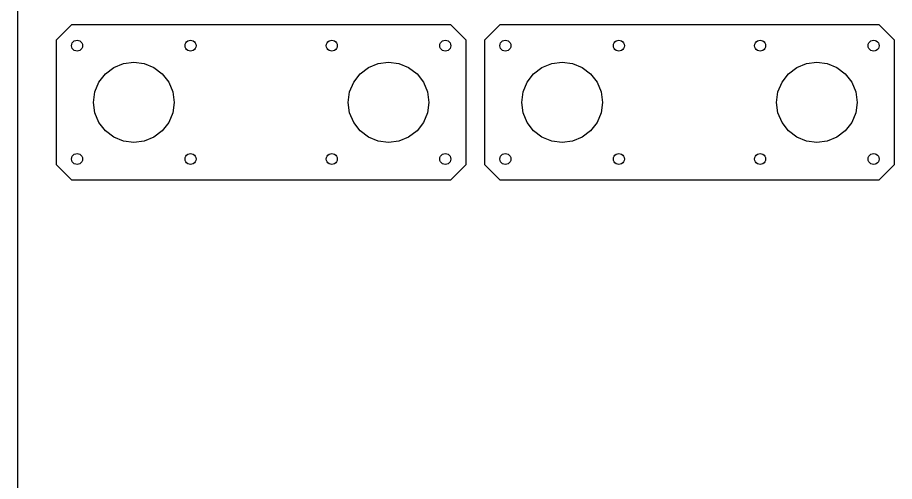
# Model space of a CAD drawing. Extents: x -40 to 860, y 223 to 823.
# Drawn here: x -39.8 to 199.8, y 522.9 to 649.8 of the extents above; entities that cross this region are included whole.
import ezdxf

# ---------------------------------------------------------------- set-up
doc = ezdxf.new("R2010")
doc.units = 0
doc.header["$MEASUREMENT"] = 0
doc.layers.add('Component#2', color=7, linetype='Continuous')

msp = doc.modelspace()

# ---------------------------------------------------------------- linework, layer by layer
at = {"color": 1}
msp.add_line((-39.78, 822.9), (-39.78, 222.9), dxfattribs=at)
at = {"layer": 'Component#2', "color": 2}
for points in [[(78.59, 647.82, 0), (-25.01, 647.82, 0), (-29.21, 643.62, 0), (-29.21, 609.62, 0), (-25.01, 605.42, 0), (78.59, 605.42, 0), (82.79, 609.62, 0), (82.79, 643.62, 0), (78.59, 647.82, 0)], [(195.62, 647.82, 0), (92.02, 647.82, 0), (87.82, 643.62, 0), (87.82, 609.62, 0), (92.02, 605.42, 0), (195.62, 605.42, 0), (199.82, 609.62, 0), (199.82, 643.62, 0), (195.62, 647.82, 0)]]:
    msp.add_polyline3d(points, dxfattribs=at)
at = {"layer": 'Component#2'}
for points in [[(-22.76, 640.83, 0), (-23.12, 640.68, 0), (-23.51, 640.62, 0), (-23.89, 640.68, 0), (-24.26, 640.83, 0), (-24.57, 641.06, 0), (-24.81, 641.37, 0), (-24.96, 641.74, 0), (-25.01, 642.12, 0), (-24.96, 642.51, 0), (-24.81, 642.87, 0), (-24.57, 643.18, 0), (-24.26, 643.42, 0), (-23.89, 643.57, 0), (-23.51, 643.62, 0), (-23.12, 643.57, 0), (-22.76, 643.42, 0), (-22.45, 643.18, 0), (-22.21, 642.87, 0), (-22.06, 642.51, 0), (-22.01, 642.12, 0), (-22.06, 641.74, 0), (-22.21, 641.37, 0), (-22.45, 641.06, 0), (-22.76, 640.83, 0)], [(8.24, 640.83, 0), (7.88, 640.68, 0), (7.49, 640.62, 0), (7.11, 640.68, 0), (6.74, 640.83, 0), (6.43, 641.06, 0), (6.19, 641.37, 0), (6.04, 641.74, 0), (5.99, 642.12, 0), (6.04, 642.51, 0), (6.19, 642.87, 0), (6.43, 643.18, 0), (6.74, 643.42, 0), (7.11, 643.57, 0), (7.49, 643.62, 0), (7.88, 643.57, 0), (8.24, 643.42, 0), (8.55, 643.18, 0), (8.79, 642.87, 0), (8.94, 642.51, 0), (8.99, 642.12, 0), (8.94, 641.74, 0), (8.79, 641.37, 0), (8.55, 641.06, 0), (8.24, 640.83, 0)], [(46.84, 640.83, 0), (46.48, 640.68, 0), (46.09, 640.62, 0), (45.71, 640.68, 0), (45.34, 640.83, 0), (45.03, 641.06, 0), (44.79, 641.37, 0), (44.64, 641.74, 0), (44.59, 642.12, 0), (44.64, 642.51, 0), (44.79, 642.87, 0), (45.03, 643.18, 0), (45.34, 643.42, 0), (45.71, 643.57, 0), (46.09, 643.62, 0), (46.48, 643.57, 0), (46.84, 643.42, 0), (47.15, 643.18, 0), (47.39, 642.87, 0), (47.54, 642.51, 0), (47.59, 642.12, 0), (47.54, 641.74, 0), (47.39, 641.37, 0), (47.15, 641.06, 0), (46.84, 640.83, 0)], [(77.84, 640.83, 0), (77.48, 640.68, 0), (77.09, 640.62, 0), (76.71, 640.68, 0), (76.34, 640.83, 0), (76.03, 641.06, 0), (75.79, 641.37, 0), (75.64, 641.74, 0), (75.59, 642.12, 0), (75.64, 642.51, 0), (75.79, 642.87, 0), (76.03, 643.18, 0), (76.34, 643.42, 0), (76.71, 643.57, 0), (77.09, 643.62, 0), (77.48, 643.57, 0), (77.84, 643.42, 0), (78.15, 643.18, 0), (78.39, 642.87, 0), (78.54, 642.51, 0), (78.59, 642.12, 0), (78.54, 641.74, 0), (78.39, 641.37, 0), (78.15, 641.06, 0), (77.84, 640.83, 0)], [(94.27, 640.83, 0), (93.91, 640.68, 0), (93.52, 640.62, 0), (93.13, 640.68, 0), (92.77, 640.83, 0), (92.46, 641.06, 0), (92.22, 641.37, 0), (92.07, 641.74, 0), (92.02, 642.12, 0), (92.07, 642.51, 0), (92.22, 642.87, 0), (92.46, 643.18, 0), (92.77, 643.42, 0), (93.13, 643.57, 0), (93.52, 643.62, 0), (93.91, 643.57, 0), (94.27, 643.42, 0), (94.58, 643.18, 0), (94.82, 642.87, 0), (94.97, 642.51, 0), (95.02, 642.12, 0), (94.97, 641.74, 0), (94.82, 641.37, 0), (94.58, 641.06, 0), (94.27, 640.83, 0)], [(125.27, 640.83, 0), (124.91, 640.68, 0), (124.52, 640.62, 0), (124.13, 640.68, 0), (123.77, 640.83, 0), (123.46, 641.06, 0), (123.22, 641.37, 0), (123.07, 641.74, 0), (123.02, 642.12, 0), (123.07, 642.51, 0), (123.22, 642.87, 0), (123.46, 643.18, 0), (123.77, 643.42, 0), (124.13, 643.57, 0), (124.52, 643.62, 0), (124.91, 643.57, 0), (125.27, 643.42, 0), (125.58, 643.18, 0), (125.82, 642.87, 0), (125.97, 642.51, 0), (126.02, 642.12, 0), (125.97, 641.74, 0), (125.82, 641.37, 0), (125.58, 641.06, 0), (125.27, 640.83, 0)], [(163.87, 640.83, 0), (163.51, 640.68, 0), (163.12, 640.62, 0), (162.73, 640.68, 0), (162.37, 640.83, 0), (162.06, 641.06, 0), (161.82, 641.37, 0), (161.67, 641.74, 0), (161.62, 642.12, 0), (161.67, 642.51, 0), (161.82, 642.87, 0), (162.06, 643.18, 0), (162.37, 643.42, 0), (162.73, 643.57, 0), (163.12, 643.62, 0), (163.51, 643.57, 0), (163.87, 643.42, 0), (164.18, 643.18, 0), (164.42, 642.87, 0), (164.57, 642.51, 0), (164.62, 642.12, 0), (164.57, 641.74, 0), (164.42, 641.37, 0), (164.18, 641.06, 0), (163.87, 640.83, 0)], [(194.87, 640.83, 0), (194.51, 640.68, 0), (194.12, 640.62, 0), (193.73, 640.68, 0), (193.37, 640.83, 0), (193.06, 641.06, 0), (192.82, 641.37, 0), (192.67, 641.74, 0), (192.62, 642.12, 0), (192.67, 642.51, 0), (192.82, 642.87, 0), (193.06, 643.18, 0), (193.37, 643.42, 0), (193.73, 643.57, 0), (194.12, 643.62, 0), (194.51, 643.57, 0), (194.87, 643.42, 0), (195.18, 643.18, 0), (195.42, 642.87, 0), (195.57, 642.51, 0), (195.62, 642.12, 0), (195.57, 641.74, 0), (195.42, 641.37, 0), (195.18, 641.06, 0), (194.87, 640.83, 0)], [(-0.23, 618.85, 0), (-2.51, 617.1, 0), (-5.16, 616, 0), (-8.01, 615.62, 0), (-10.85, 616, 0), (-13.51, 617.1, 0), (-15.78, 618.85, 0), (-17.53, 621.12, 0), (-18.63, 623.78, 0), (-19.01, 626.62, 0), (-18.63, 629.47, 0), (-17.53, 632.12, 0), (-15.78, 634.4, 0), (-13.51, 636.15, 0), (-10.85, 637.25, 0), (-8.01, 637.62, 0), (-5.16, 637.25, 0), (-2.51, 636.15, 0), (-0.23, 634.4, 0), (1.52, 632.12, 0), (2.62, 629.47, 0), (2.99, 626.62, 0), (2.62, 623.78, 0), (1.52, 621.12, 0), (-0.23, 618.85, 0)], [(69.37, 618.85, 0), (67.09, 617.1, 0), (64.44, 616, 0), (61.59, 615.62, 0), (58.75, 616, 0), (56.09, 617.1, 0), (53.82, 618.85, 0), (52.07, 621.12, 0), (50.97, 623.78, 0), (50.59, 626.62, 0), (50.97, 629.47, 0), (52.07, 632.12, 0), (53.82, 634.4, 0), (56.09, 636.15, 0), (58.75, 637.25, 0), (61.59, 637.62, 0), (64.44, 637.25, 0), (67.09, 636.15, 0), (69.37, 634.4, 0), (71.12, 632.12, 0), (72.22, 629.47, 0), (72.59, 626.62, 0), (72.22, 623.78, 0), (71.12, 621.12, 0), (69.37, 618.85, 0)], [(116.8, 618.85, 0), (114.52, 617.1, 0), (111.87, 616, 0), (109.02, 615.62, 0), (106.18, 616, 0), (103.52, 617.1, 0), (101.24, 618.85, 0), (99.5, 621.12, 0), (98.4, 623.78, 0), (98.02, 626.62, 0), (98.4, 629.47, 0), (99.5, 632.12, 0), (101.24, 634.4, 0), (103.52, 636.15, 0), (106.18, 637.25, 0), (109.02, 637.62, 0), (111.87, 637.25, 0), (114.52, 636.15, 0), (116.8, 634.4, 0), (118.55, 632.12, 0), (119.65, 629.47, 0), (120.02, 626.62, 0), (119.65, 623.78, 0), (118.55, 621.12, 0), (116.8, 618.85, 0)], [(186.4, 618.85, 0), (184.12, 617.1, 0), (181.47, 616, 0), (178.62, 615.62, 0), (175.78, 616, 0), (173.12, 617.1, 0), (170.84, 618.85, 0), (169.1, 621.12, 0), (168, 623.78, 0), (167.62, 626.62, 0), (168, 629.47, 0), (169.1, 632.12, 0), (170.84, 634.4, 0), (173.12, 636.15, 0), (175.78, 637.25, 0), (178.62, 637.62, 0), (181.47, 637.25, 0), (184.12, 636.15, 0), (186.4, 634.4, 0), (188.15, 632.12, 0), (189.25, 629.47, 0), (189.62, 626.62, 0), (189.25, 623.78, 0), (188.15, 621.12, 0), (186.4, 618.85, 0)], [(-24.96, 610.74, 0), (-25.01, 611.12, 0), (-24.96, 611.51, 0), (-24.81, 611.87, 0), (-24.57, 612.18, 0), (-24.26, 612.42, 0), (-23.89, 612.57, 0), (-23.51, 612.62, 0), (-23.12, 612.57, 0), (-22.76, 612.42, 0), (-22.45, 612.18, 0), (-22.21, 611.87, 0), (-22.06, 611.51, 0), (-22.01, 611.12, 0), (-22.06, 610.74, 0), (-22.21, 610.37, 0), (-22.45, 610.06, 0), (-22.76, 609.83, 0), (-23.12, 609.68, 0), (-23.51, 609.62, 0), (-23.89, 609.68, 0), (-24.26, 609.83, 0), (-24.57, 610.06, 0), (-24.81, 610.37, 0), (-24.96, 610.74, 0)], [(7.88, 609.68, 0), (7.49, 609.62, 0), (7.11, 609.68, 0), (6.74, 609.83, 0), (6.43, 610.06, 0), (6.19, 610.37, 0), (6.04, 610.74, 0), (5.99, 611.12, 0), (6.04, 611.51, 0), (6.19, 611.87, 0), (6.43, 612.18, 0), (6.74, 612.42, 0), (7.11, 612.57, 0), (7.49, 612.62, 0), (7.88, 612.57, 0), (8.24, 612.42, 0), (8.55, 612.18, 0), (8.79, 611.87, 0), (8.94, 611.51, 0), (8.99, 611.12, 0), (8.94, 610.74, 0), (8.79, 610.37, 0), (8.55, 610.06, 0), (8.24, 609.83, 0), (7.88, 609.68, 0)], [(44.64, 610.74, 0), (44.59, 611.12, 0), (44.64, 611.51, 0), (44.79, 611.87, 0), (45.03, 612.18, 0), (45.34, 612.42, 0), (45.71, 612.57, 0), (46.09, 612.62, 0), (46.48, 612.57, 0), (46.84, 612.42, 0), (47.15, 612.18, 0), (47.39, 611.87, 0), (47.54, 611.51, 0), (47.59, 611.12, 0), (47.54, 610.74, 0), (47.39, 610.37, 0), (47.15, 610.06, 0), (46.84, 609.83, 0), (46.48, 609.68, 0), (46.09, 609.62, 0), (45.71, 609.68, 0), (45.34, 609.83, 0), (45.03, 610.06, 0), (44.79, 610.37, 0), (44.64, 610.74, 0)], [(77.48, 609.68, 0), (77.09, 609.62, 0), (76.71, 609.68, 0), (76.34, 609.83, 0), (76.03, 610.06, 0), (75.79, 610.37, 0), (75.64, 610.74, 0), (75.59, 611.12, 0), (75.64, 611.51, 0), (75.79, 611.87, 0), (76.03, 612.18, 0), (76.34, 612.42, 0), (76.71, 612.57, 0), (77.09, 612.62, 0), (77.48, 612.57, 0), (77.84, 612.42, 0), (78.15, 612.18, 0), (78.39, 611.87, 0), (78.54, 611.51, 0), (78.59, 611.12, 0), (78.54, 610.74, 0), (78.39, 610.37, 0), (78.15, 610.06, 0), (77.84, 609.83, 0), (77.48, 609.68, 0)], [(92.07, 610.74, 0), (92.02, 611.12, 0), (92.07, 611.51, 0), (92.22, 611.87, 0), (92.46, 612.18, 0), (92.77, 612.42, 0), (93.13, 612.57, 0), (93.52, 612.62, 0), (93.91, 612.57, 0), (94.27, 612.42, 0), (94.58, 612.18, 0), (94.82, 611.87, 0), (94.97, 611.51, 0), (95.02, 611.12, 0), (94.97, 610.74, 0), (94.82, 610.37, 0), (94.58, 610.06, 0), (94.27, 609.83, 0), (93.91, 609.68, 0), (93.52, 609.62, 0), (93.13, 609.68, 0), (92.77, 609.83, 0), (92.46, 610.06, 0), (92.22, 610.37, 0), (92.07, 610.74, 0)], [(124.91, 609.68, 0), (124.52, 609.62, 0), (124.13, 609.68, 0), (123.77, 609.83, 0), (123.46, 610.06, 0), (123.22, 610.37, 0), (123.07, 610.74, 0), (123.02, 611.12, 0), (123.07, 611.51, 0), (123.22, 611.87, 0), (123.46, 612.18, 0), (123.77, 612.42, 0), (124.13, 612.57, 0), (124.52, 612.62, 0), (124.91, 612.57, 0), (125.27, 612.42, 0), (125.58, 612.18, 0), (125.82, 611.87, 0), (125.97, 611.51, 0), (126.02, 611.12, 0), (125.97, 610.74, 0), (125.82, 610.37, 0), (125.58, 610.06, 0), (125.27, 609.83, 0), (124.91, 609.68, 0)], [(161.67, 610.74, 0), (161.62, 611.12, 0), (161.67, 611.51, 0), (161.82, 611.87, 0), (162.06, 612.18, 0), (162.37, 612.42, 0), (162.73, 612.57, 0), (163.12, 612.62, 0), (163.51, 612.57, 0), (163.87, 612.42, 0), (164.18, 612.18, 0), (164.42, 611.87, 0), (164.57, 611.51, 0), (164.62, 611.12, 0), (164.57, 610.74, 0), (164.42, 610.37, 0), (164.18, 610.06, 0), (163.87, 609.83, 0), (163.51, 609.68, 0), (163.12, 609.62, 0), (162.73, 609.68, 0), (162.37, 609.83, 0), (162.06, 610.06, 0), (161.82, 610.37, 0), (161.67, 610.74, 0)], [(194.51, 609.68, 0), (194.12, 609.62, 0), (193.73, 609.68, 0), (193.37, 609.83, 0), (193.06, 610.06, 0), (192.82, 610.37, 0), (192.67, 610.74, 0), (192.62, 611.12, 0), (192.67, 611.51, 0), (192.82, 611.87, 0), (193.06, 612.18, 0), (193.37, 612.42, 0), (193.73, 612.57, 0), (194.12, 612.62, 0), (194.51, 612.57, 0), (194.87, 612.42, 0), (195.18, 612.18, 0), (195.42, 611.87, 0), (195.57, 611.51, 0), (195.62, 611.12, 0), (195.57, 610.74, 0), (195.42, 610.37, 0), (195.18, 610.06, 0), (194.87, 609.83, 0), (194.51, 609.68, 0)]]:
    msp.add_polyline3d(points, dxfattribs=at)

doc.saveas('drawing.dxf')
